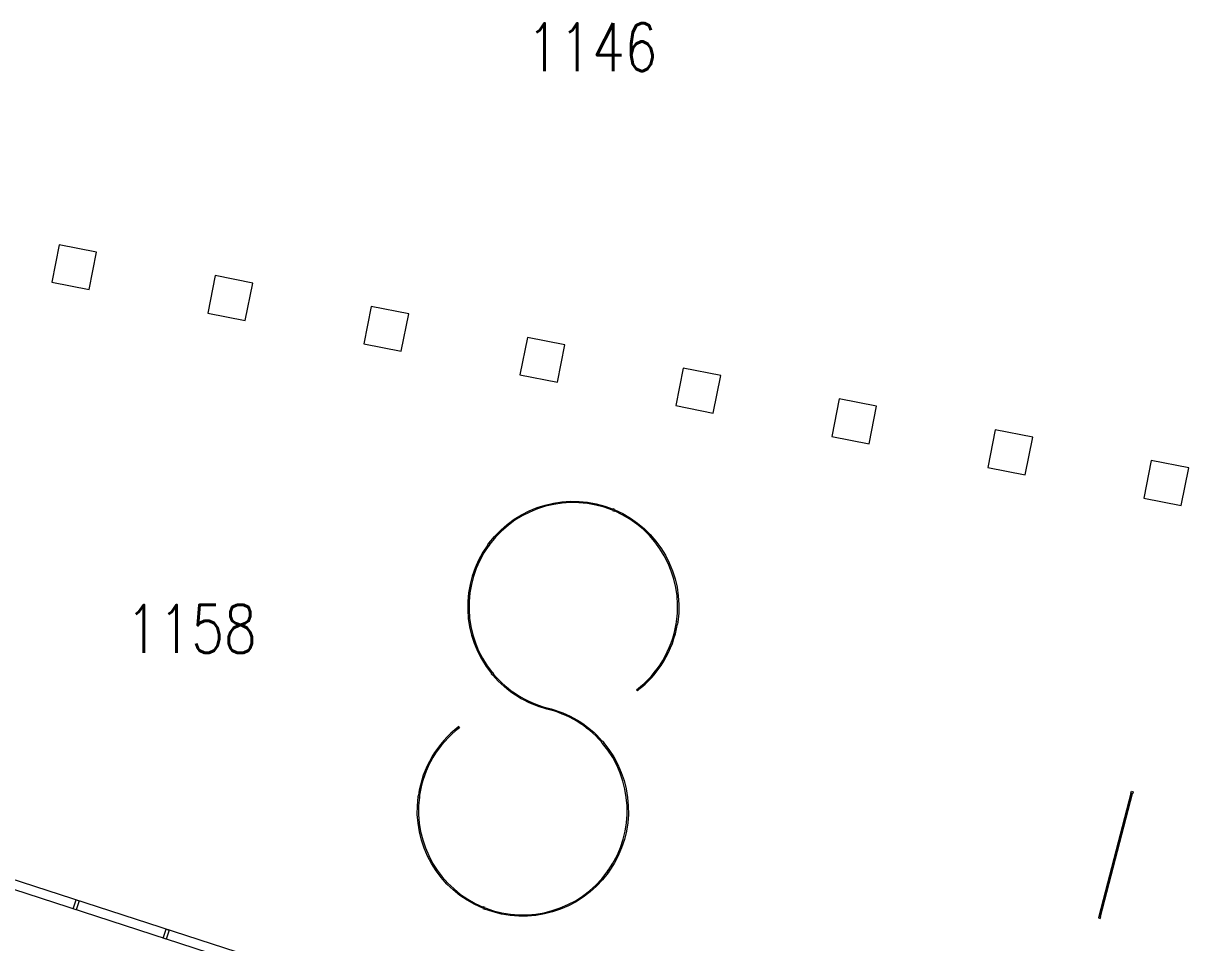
# Model space of a CAD drawing. Header units: inches. Extents: x 13084 to 220150, y 6494 to 167180.
# Drawn here: x 153344 to 171666, y 71649 to 86103 of the extents above; entities that cross this region are included whole.
import ezdxf
from ezdxf.enums import TextEntityAlignment as Align

# ---------------------------------------------------------------- set-up
doc = ezdxf.new("R2010")
doc.units = ezdxf.units.IN
doc.header["$MEASUREMENT"] = 0
for name, color, linetype, lineweight in [('Ground Floor$0$A-G312-M-Wall-Finish-Plaster', 7, 'Continuous', 15), ('Ground Floor$0$A-G321-M-Window', 251, 'Continuous', 9), ('Ground Floor$0$A-G4-M-Furniture-and-Fittings', 251, 'Continuous', 9), ('Ground Floor$0$Z-Z001-S-Room-Name-Identification-250', 7, 'Continuous', 15)]:
    doc.layers.add(name, color=color, linetype=linetype, lineweight=lineweight)
doc.styles.add('Ground Floor$0$Tag-RomanS', font='romans.shx', dxfattribs={"width": 0.8})

# ---------------------------------------------------------------- blocks, each defined once
blk = doc.blocks.new('Ground Floor$0$tag-roomname')
at = {"lineweight": 18, "ltscale": 0.01, "style": 'Ground Floor$0$Tag-RomanS', "width": 0.8}
blk.add_attdef('ROOM_NO_2', text='', height=3, dxfattribs=at).set_placement((0, 1.612), align=Align.MIDDLE_CENTER)
at = {"linetype": 'ByBlock', "lineweight": 13, "ltscale": 0.01, "style": 'Ground Floor$0$Tag-RomanS', "width": 0.8, "flags": 1}
for tag, p in [('ROOM_NAME_1', (0, -2.288)), ('AREA', (0, -5.744))]:
    blk.add_attdef(tag, text='', height=2.8, dxfattribs=at).set_placement(p, align=Align.MIDDLE_CENTER)

msp = doc.modelspace()

# ---------------------------------------------------------------- linework, layer by layer
at = {"layer": 'Ground Floor$0$A-G312-M-Wall-Finish-Plaster'}
for points in [[(154381, 81916), (154497, 82505), (153909, 82621), (153792, 82032)], [(156834, 81431), (156951, 82020), (156361, 82137), (156246, 81547)], [(159287, 80946), (159404, 81535), (158815, 81652), (158699, 81062)], [(161740, 80461), (161856, 81049), (161268, 81165), (161152, 80577)], [(164191, 79976), (164308, 80566), (163719, 80683), (163603, 80092)], [(166644, 79491), (166760, 80082), (166172, 80198), (166055, 79607)], [(169096, 79006), (169213, 79597), (168624, 79713), (168508, 79122)], [(171549, 78521), (171666, 79112), (171077, 79229), (170960, 78637)]]:
    msp.add_lwpolyline(points, close=True, dxfattribs=at)
at = {"layer": 'Ground Floor$0$A-G321-M-Window', "elevation": 0}
msp.add_lwpolyline([(158445, 70778), (149886, 73559), (149932, 73702), (158492, 70921)], dxfattribs=at)
msp.add_lwpolyline([(158445, 70778), (149886, 73559), (149932, 73702), (158492, 70921)], dxfattribs=at)
for points in [[(154175, 72323), (154223, 72308), (154177, 72165), (154129, 72180)], [(155590, 71863), (155637, 71848), (155591, 71705), (155544, 71721)]]:
    msp.add_lwpolyline(points, close=True, dxfattribs=at)
at = {"layer": 'Ground Floor$0$A-G4-M-Furniture-and-Fittings'}
for p, q in [((162998, 75610, 0), (162986, 75626, 0)), ((160190, 75045, 0), (160202, 75029, 0)), ((170260, 72066), (170763, 73999, 0)), ((170279, 72061), (170782, 73994, 0)), ((170763, 73999), (170782, 73994)), ((170260, 72066), (170279, 72061))]:
    msp.add_line(p, q, dxfattribs=at)
at = {"layer": 'Ground Floor$0$A-G4-M-Furniture-and-Fittings', "elevation": 0}
for points in [[(160664, 77928, -0.340215), (162616, 78467)], [(162608, 78448, 0.340154), (160680, 77916, 0.340154)], [(163613, 76692, 0.340154), (162636, 78437, 0.340154)], [(162643, 78455, -0.340215), (163633, 76689)], [(160663, 77892, 0.340154), (160719, 75893, 0.340154)], [(162432, 74806, 0.156156), (161575, 75322, -0.155133), (160723, 75857, -0.155133)], [(160738, 75870, 0.155102), (161580, 75341, -0.156125), (162447, 74819)], [(162540, 72785, 0.340154), (162451, 74783, 0.340154)], [(162466, 74796, -0.340215), (162557, 72774)], [(160569, 72190, -0.340215), (159551, 73940)], [(159571, 73937, 0.340154), (160576, 72208, 0.340154)], [(162539, 72749, -0.340215), (160597, 72178)], [(160604, 72197, 0.340154), (162523, 72761, 0.340154)]]:
    msp.add_lwpolyline(points, format="xyb", dxfattribs=at)
for points in [[(162606, 78444), (162634, 78432), (162645, 78460), (162618, 78471)], [(160642, 77907), (160667, 77889), (160684, 77913), (160660, 77931)], [(163604, 76663), (163633, 76658), (163638, 76688), (163608, 76692)], [(160719, 75853), (160742, 75873), (160723, 75896), (160700, 75876)], [(162448, 74780), (162470, 74800), (162450, 74822), (162428, 74803)], [(170794, 74022), (170787, 73993), (170758, 74000), (170765, 74029)], [(159550, 73970), (159546, 73940), (159576, 73937), (159580, 73966)], [(162519, 72763), (162544, 72746), (162561, 72771), (162536, 72788)], [(160567, 72185), (160595, 72174), (160606, 72202), (160578, 72213)], [(170276, 72030), (170284, 72059), (170255, 72067), (170247, 72038)]]:
    msp.add_lwpolyline(points, close=True, dxfattribs=at)
at = {"layer": 'Ground Floor$0$A-G4-M-Furniture-and-Fittings'}
for centre, radius, start, end in [((161990, 76929, 0), 1660, 144.0525, 219.2089), ((161990, 76929, 0), 1640, 307.3685, 350.6206), ((161990, 76929, 0), 1660, 307.3685, 350.6332), ((161197, 73726, 0), 1660, 127.3685, 171.5666), ((161197, 73726, 0), 1640, 127.3685, 171.554)]:
    msp.add_arc(centre, radius, start, end, dxfattribs=at)

# ---------------------------------------------------------------- block references
at = {"layer": 'Ground Floor$0$Z-Z001-S-Room-Name-Identification-250'}
ref = msp.add_blockref('Ground Floor$0$tag-roomname', (162285, 85325), dxfattribs=dict(at, xscale=250, yscale=250, zscale=250))
ref.add_attrib('ROOM_NO_2', '1146', dxfattribs={"layer": '0', "lineweight": 18, "ltscale": 0.01, "height": 750, "style": 'Ground Floor$0$Tag-RomanS', "width": 0.8}).set_placement((162285, 85728), align=Align.MIDDLE_CENTER)
ref = msp.add_blockref('Ground Floor$0$tag-roomname', (155985, 76181), dxfattribs=dict(at, xscale=250, yscale=250, zscale=250))
ref.add_attrib('ROOM_NO_2', '1158', dxfattribs={"layer": '0', "lineweight": 18, "ltscale": 0.01, "height": 750, "style": 'Ground Floor$0$Tag-RomanS', "width": 0.8}).set_placement((155985, 76583), align=Align.MIDDLE_CENTER)

doc.saveas('drawing.dxf')
